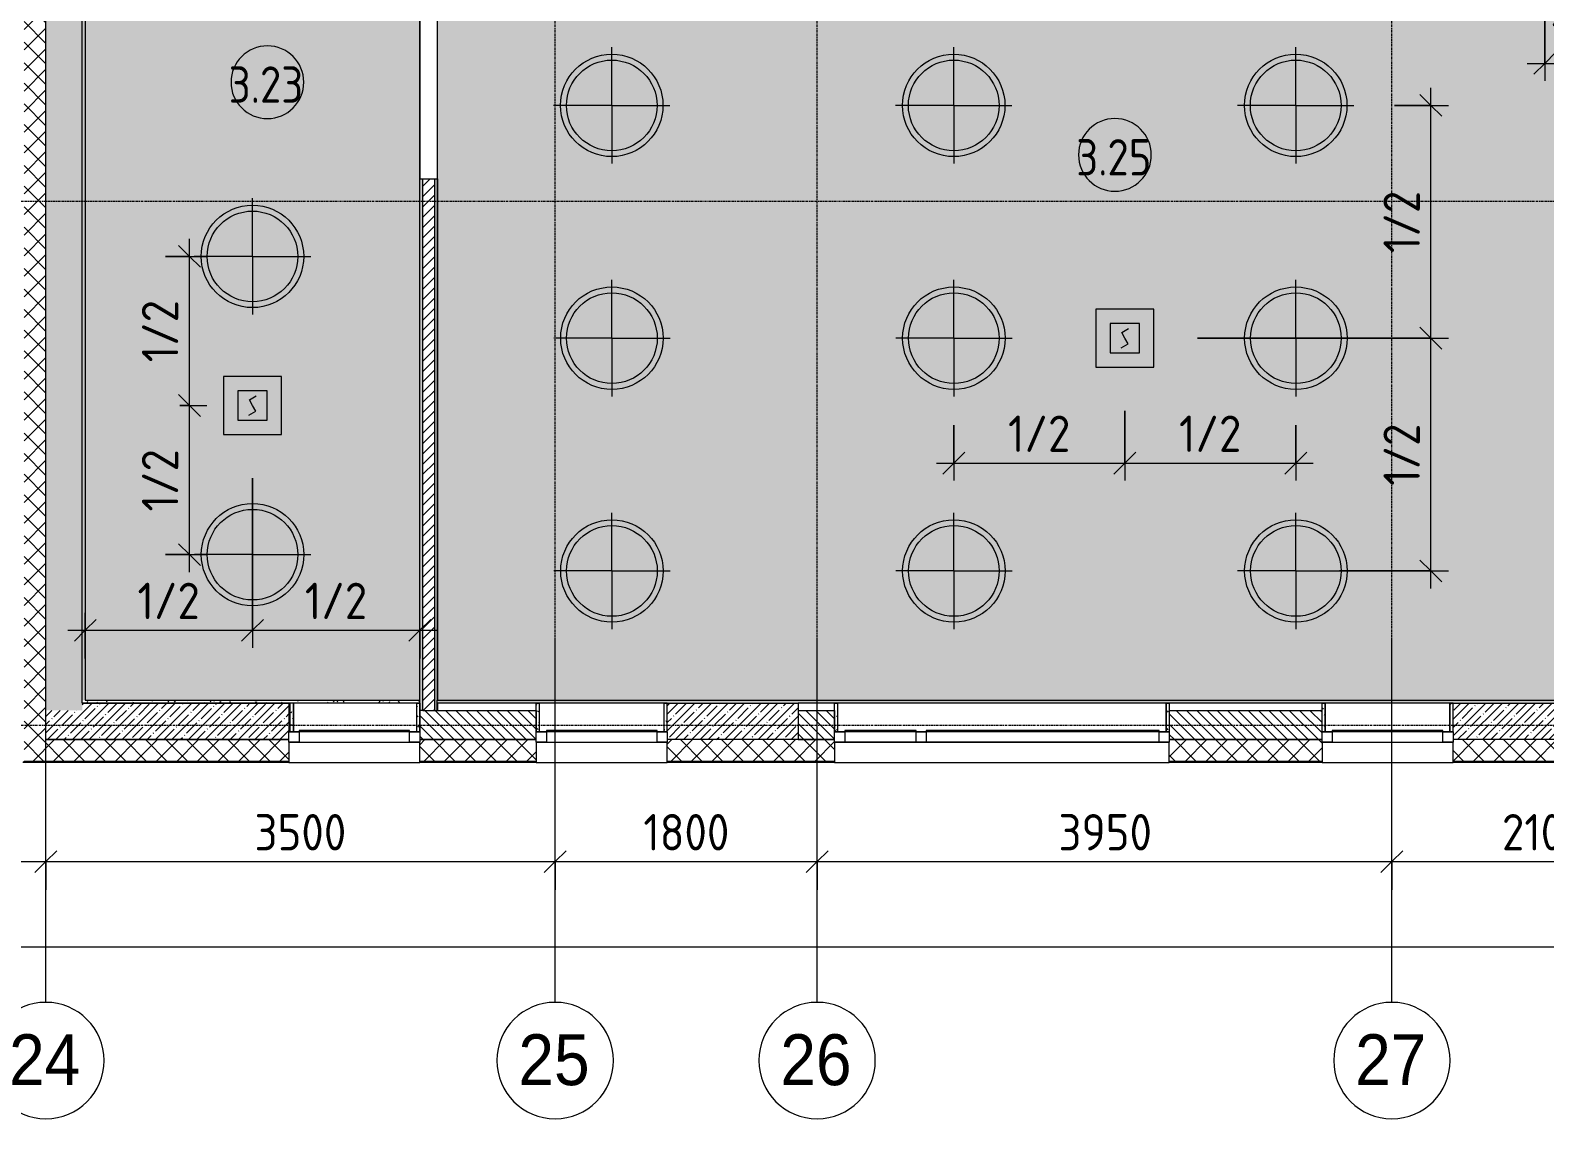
# Model space of a CAD drawing. Header units: millimetres. Extents: x 81303 to 275082, y -8553 to 29000.
# Drawn here: x 89253 to 99660, y -2706 to 4775 of the extents above; entities that cross this region are included whole.
import ezdxf

# ---------------------------------------------------------------- set-up
doc = ezdxf.new("R2010")
doc.units = ezdxf.units.MM
doc.linetypes.add('Осевая', pattern=[31.75, 6.35, -4.7625, 15.875, -4.7625])
for name, color, linetype, lineweight in [('A-ANNO-DIMS', 7, 'Continuous', 9), ('A-ANNO-DIMS-100', 7, 'Continuous', 9), ('A-AREA-IDEN', 7, 'Continuous', 9), ('A-GLAZ', 7, 'Continuous', 9), ('A-GLAZ-1', 7, 'Continuous', 13), ('A-WALL', 7, 'Continuous', 9), ('I-WALL', 7, 'Continuous', 9), ('Q-SPCQ', 7, 'Continuous', 9), ('S-COLS', 7, 'Continuous', 9), ('Оси', 7, 'Continuous', 9), ('Оси-1', 7, 'Continuous', 20), ('Оси-2', 7, 'Осевая', 9)]:
    doc.layers.add(name, color=color, linetype=linetype, lineweight=lineweight)
for name, color, linetype, lineweight, true_color in [('A-ANNO-NOTE', 1, 'Continuous', 9, 0xff0000), ('A-CLNG-1', 7, 'Continuous', 9, 0xeaeaea), ('A-WALL-1', 7, 'Continuous', 9, 0x3c3c3c), ('A-WALL-2', 7, 'Continuous', 9, 0x535353), ('A-WALL-FNSH-1', 7, 'Continuous', 9, 0x3c3c3c), ('I-WALL-1', 7, 'Continuous', 9, 0x535353), ('Q-SPCQ-4', 1, 'Continuous', 9, 0xff0000), ('S-COLS-1', 9, 'Continuous', 9, 0x808080), ('S-COLS-2', 7, 'Continuous', 9, 0x3c3c3c)]:
    doc.layers.add(name, color=color, linetype=linetype, lineweight=lineweight, true_color=true_color)
doc.layers.add('A-CLNG-PATT-1', color=7, linetype='Continuous', lineweight=9, transparency=1)
doc.styles.add('Arial', font='arial.ttf', dxfattribs={"width": 0.9, "height": 350})
doc.styles.add('GOST Common_1', font='GOST_Common.ttf', dxfattribs={"width": 0.9, "height": 250})
doc.styles.add('ISOCPEUR', font='isocpeur.ttf', dxfattribs={"width": 0.9, "height": 250})
doc.dimstyles.new('ISO-2_5_0_9К_БОЛЬШОЙ', dxfattribs={"dimscale": 304.8, "dimtxt": 248.995294, "dimasz": 0.492126, "dimexe": 0.393701, "dimexo": 0.984252, "dimgap": 0, "dimtad": 1, "dimdec": 0, "dimrnd": 10, "dimzin": 0, "dimdsep": 46, "dimtxsty": 'ISOCPEUR', "dimblk1": 'OBLIQUE', "dimblk2": 'OBLIQUE', "dimsah": 1, "dimcen": 0.09, "dimdle": 0.393701, "dimazin": 0, "dimtfac": 1, "dimtdec": 4, "dimtix": 1, "dimtmove": 0, "dimatfit": 3, "dimfxl": 1, "dimtvp": 1, "dimtolj": 1, "dimtzin": 0, "dimarcsym": 2})
pattern_1 = [(45, (0, 0), (-70.71068, 70.71068), []), (135, (0, 0), (-70.71068, -70.71068), [])]
pattern_2 = [(45, (0, 0), (-57.024626, 57.024626), []), (45, (57.025, 0), (-57.024626, 57.024626), [100.806, -20.161, 3.353, -16.808])]
pattern_3 = [(0, (0, 0), (121.92, 30.48), [10.058, -81.382, 10.058, -81.382, -487.68]), (0, (0, 0), (121.92, 30.48), [-182.88, 10.058, -172.822, 10.058, -81.382, -213.36]), (0, (0, 0), (121.92, 30.48), [-457.2, 10.058, -50.902, 10.058, -142.342]), (120, (45.72, 15.24), (-87.356454, 90.345817), [10.058, -81.382, 10.058, -81.382, -487.68]), (120, (45.72, 15.24), (-87.356454, 90.345817), [-182.88, 10.058, -172.822, 10.058, -81.382, -213.36]), (120, (45.72, 15.24), (-87.356454, 90.345817), [-457.2, 10.058, -50.902, 10.058, -142.342]), (240, (60.96, 76.2), (-34.563546, -120.825817), [10.058, -81.382, 10.058, -81.382, -487.68]), (240, (60.96, 76.2), (-34.563546, -120.825817), [-182.88, 10.058, -172.822, 10.058, -81.382, -213.36]), (240, (60.96, 76.2), (-34.563546, -120.825817), [-457.2, 10.058, -50.902, 10.058, -142.342])]

# ---------------------------------------------------------------- blocks, each defined once
blk = doc.blocks.new('BSC_Колонна _Прямоугольная - 250х900-23282983-Сводный план потолка 3 этажа в осях 23-33')
at = {"layer": 'S-COLS-1'}
h = blk.add_hatch(dxfattribs=at)
h.set_pattern_fill('FP_6', color=256, style=0, pattern_type=2)
h.set_pattern_definition([(45, (-99480, -25), (-57.024626, 57.024626), []), (45, (-99422.975, -25), (-57.024626, 57.024626), [100.806, -20.161, 3.353, -16.808])])
h.paths.add_polyline_path([(-450, -125), (450, -125), (450, 125), (-450, 125), (-450, -73)])
at = {"layer": 'S-COLS-2'}
for p, q in [((-450, 125), (450, 125)), ((-450, -73), (-450, 125)), ((450, 125), (450, -73)), ((450, -125), (-450, -125))]:
    blk.add_line(p, q, dxfattribs=at)
blk = doc.blocks.new('BSC_Колонна _Прямоугольная - 250х900-V1-Сводный план потолка 3 этажа в осях 23-33')
at = {"layer": 'S-COLS-1'}
h = blk.add_hatch(dxfattribs=at)
h.set_pattern_fill('FP_8', color=256, style=0, pattern_type=2)
h.set_pattern_definition([(45, (-94080, -25), (-57.024626, 57.024626), []), (45, (-94022.975, -25), (-57.024626, 57.024626), [100.806, -20.161, 3.353, -16.808])])
h.paths.add_polyline_path([(-450, -125), (450, -125), (450, 125), (-450, 125), (-450, -73)])
at = {"layer": 'S-COLS-2'}
for p, q in [((-450, 125), (450, 125)), ((-450, -73), (-450, 125)), ((450, 125), (450, -125)), ((450, -125), (-450, -125))]:
    blk.add_line(p, q, dxfattribs=at)
blk = doc.blocks.new('120_Окно_СКБ_1Ст - 120_Окно_СКБ_1Ст 900х2500_h_ с форточкой-22876038-Сводный план потолка 3 этажа в осях 23-33')
at = {"layer": 'A-GLAZ'}
for p, q in [((450, -57), (-450, -57)), ((-450, -127), (450, -127))]:
    blk.add_line(p, q, dxfattribs=at)
at = {"layer": 'A-GLAZ-1'}
for p, q in [((-450, -127), (-450, -57)), ((-450, -57), (-380, -57)), ((-380, -57), (-380, -127)), ((380, -127), (380, -57)), ((380, -57), (450, -57)), ((450, -57), (450, -127)), ((-380, -127), (-450, -127)), ((-380, -127), (-380, -137)), ((-380, -137), (380, -137)), ((-330, -137), (-330, -127)), ((330, -137), (330, -127)), ((450, -127), (380, -127)), ((380, -137), (380, -127))]:
    blk.add_line(p, q, dxfattribs=at)
blk = doc.blocks.new('120_Окно_СКБ_2Ст_Фрамуга сверху - 120_Окно_СКБ_2Ст_2300х2500_h_ ДОО-19727959-Сводный план потолка 3 этажа в осях 23-33')
at = {"layer": 'A-GLAZ'}
for p, q in [((1150, -57), (-1150, -57)), ((-1080, -57), (1080, -57)), ((-1150, -127), (1150, -127)), ((-1080, -127), (1080, -127))]:
    blk.add_line(p, q, dxfattribs=at)
at = {"layer": 'A-GLAZ-1'}
for p, q in [((-1150, -127), (-1150, -57)), ((-1150, -57), (-1080, -57)), ((-1080, -57), (-1080, -127)), ((520, -127), (520, -57)), ((520, -57), (590, -57)), ((590, -57), (590, -127)), ((1080, -127), (1080, -57)), ((1080, -57), (1150, -57)), ((1150, -57), (1150, -127)), ((-1080, -127), (-1150, -127)), ((-1080, -127), (-1080, -137)), ((-1080, -137), (520, -137)), ((-1030, -137), (-1030, -127)), ((470, -137), (470, -127)), ((590, -127), (520, -127)), ((520, -137), (520, -127)), ((590, -127), (590, -137)), ((590, -137), (1080, -137)), ((640, -137), (640, -127)), ((1030, -137), (1030, -127)), ((1150, -127), (1080, -127)), ((1080, -137), (1080, -127))]:
    blk.add_line(p, q, dxfattribs=at)
blk = doc.blocks.new('Извещатель потолочный - Монтируемые на перекрытии-30363607-Сводный план потолка 3 этажа в осях 23-33')
at = {"layer": 'Q-SPCQ'}
for p, q in [((-300, 300), (-300, -100)), ((100, 300), (-300, 300)), ((100, -100), (100, 300)), ((0, 200), (-200, 200)), ((-200, 200), (-200, 0)), ((-122, 139), (-75, 166)), ((-100, 100), (-122, 139)), ((0, 0), (0, 200)), ((-200, 0), (0, 0)), ((-125, 34), (-78, 61)), ((-78, 61), (-100, 100)), ((-300, -100), (100, -100))]:
    blk.add_line(p, q, dxfattribs=at)
blk = doc.blocks.new('Ось сетки - D8-29747960-Сводный план потолка 3 этажа в осях 23-33')
at = {"layer": 'Оси-1'}
for start, end in [(360, 180), (180, 360)]:
    blk.add_arc((0, 0), 4, start, end, dxfattribs=at)
blk = doc.blocks.new('DIMBLOCK15-Сводный план потолка 3 этажа в осях 23-33')
at = {"layer": 'A-ANNO-DIMS-100'}
for p, q in [((84860, -1133), (84860, -819)), ((89360, -1133), (89360, -819)), ((84860, -939), (89360, -939)), ((84860, -939), (84860, -1133)), ((89360, -939), (89360, -1133))]:
    blk.add_line(p, q, dxfattribs=at)
at = {"layer": 'A-ANNO-DIMS-100', "lineweight": 20}
for p, q in [((84860, -939), (84935, -864)), ((89360, -939), (89435, -864)), ((84860, -939), (84785, -1014)), ((89360, -939), (89285, -1014))]:
    blk.add_line(p, q, dxfattribs=at)
at = {"layer": 'A-ANNO-DIMS-100', "color": 0, "insert": (86782, -612), "char_height": 250, "width": 787.21, "attachment_point": 1, "line_spacing_factor": 1.149209, "style": 'ISOCPEUR'}
blk.add_mtext('4500', dxfattribs=at)
blk = doc.blocks.new('_Oblique')
at = {"color": 0, "linetype": 'ByBlock', "lineweight": -2}
blk.add_line((-0.5, -0.5), (0.5, 0.5), dxfattribs=at)
blk = doc.blocks.new('DIMBLOCK16-Сводный план потолка 3 этажа в осях 23-33')
at = {"layer": 'A-ANNO-DIMS-100'}
for p, q in [((89360, -1133), (89360, -819)), ((92860, -1133), (92860, -819)), ((89360, -939), (92860, -939)), ((89360, -939), (89360, -1133)), ((92860, -939), (92860, -1133))]:
    blk.add_line(p, q, dxfattribs=at)
at = {"layer": 'A-ANNO-DIMS-100', "lineweight": 20}
for p, q in [((89360, -939), (89435, -864)), ((92860, -939), (92935, -864)), ((89360, -939), (89285, -1014)), ((92860, -939), (92785, -1014))]:
    blk.add_line(p, q, dxfattribs=at)
at = {"layer": 'A-ANNO-DIMS-100', "color": 0, "insert": (90794, -612), "char_height": 250, "width": 758.48, "attachment_point": 1, "line_spacing_factor": 1.149209, "style": 'ISOCPEUR'}
blk.add_mtext('3500', dxfattribs=at)
blk = doc.blocks.new('DIMBLOCK17-Сводный план потолка 3 этажа в осях 23-33')
at = {"layer": 'A-ANNO-DIMS-100'}
for p, q in [((92860, -1133), (92860, -819)), ((94660, -1133), (94660, -819)), ((92860, -939), (94660, -939)), ((92860, -939), (92860, -1133)), ((94660, -939), (94660, -1133))]:
    blk.add_line(p, q, dxfattribs=at)
at = {"layer": 'A-ANNO-DIMS-100', "lineweight": 20}
for p, q in [((92860, -939), (92935, -864)), ((94660, -939), (94735, -864)), ((92860, -939), (92785, -1014)), ((94660, -939), (94585, -1014))]:
    blk.add_line(p, q, dxfattribs=at)
at = {"layer": 'A-ANNO-DIMS-100', "color": 0, "insert": (93466, -612), "char_height": 250, "width": 706.76, "attachment_point": 1, "line_spacing_factor": 1.149209, "style": 'ISOCPEUR'}
blk.add_mtext('1800', dxfattribs=at)
blk = doc.blocks.new('DIMBLOCK18-Сводный план потолка 3 этажа в осях 23-33')
at = {"layer": 'A-ANNO-DIMS-100'}
for p, q in [((94660, -1133), (94660, -819)), ((98610, -1133), (98610, -819)), ((94660, -939), (98610, -939)), ((94660, -939), (94660, -1133)), ((98610, -939), (98610, -1133))]:
    blk.add_line(p, q, dxfattribs=at)
at = {"layer": 'A-ANNO-DIMS-100', "lineweight": 20}
for p, q in [((94660, -939), (94735, -864)), ((98610, -939), (98685, -864)), ((94660, -939), (94585, -1014)), ((98610, -939), (98535, -1014))]:
    blk.add_line(p, q, dxfattribs=at)
at = {"layer": 'A-ANNO-DIMS-100', "color": 0, "insert": (96319, -612), "char_height": 250, "width": 758.48, "attachment_point": 1, "line_spacing_factor": 1.149209, "style": 'ISOCPEUR'}
blk.add_mtext('3950', dxfattribs=at)
blk = doc.blocks.new('DIMBLOCK19-Сводный план потолка 3 этажа в осях 23-33')
at = {"layer": 'A-ANNO-DIMS-100'}
for p, q in [((98610, -1133), (98610, -819)), ((100710, -1133), (100710, -819)), ((98610, -939), (100710, -939)), ((98610, -939), (98610, -1133)), ((100710, -939), (100710, -1133))]:
    blk.add_line(p, q, dxfattribs=at)
at = {"layer": 'A-ANNO-DIMS-100', "lineweight": 20}
for p, q in [((98610, -939), (98685, -864)), ((100710, -939), (100785, -864)), ((98610, -939), (98535, -1014)), ((100710, -939), (100635, -1014))]:
    blk.add_line(p, q, dxfattribs=at)
at = {"layer": 'A-ANNO-DIMS-100', "color": 0, "insert": (99366, -612), "char_height": 250, "width": 706.76, "attachment_point": 1, "line_spacing_factor": 1.149209, "style": 'ISOCPEUR'}
blk.add_mtext('2100', dxfattribs=at)
blk = doc.blocks.new('DIMBLOCK26-Сводный план потолка 3 этажа в осях 23-33')
at = {"layer": 'A-ANNO-DIMS-100'}
for p, q in [((84560, -1718), (84560, -1404)), ((125010, -1718), (125010, -1404)), ((84440, -1524), (125130, -1524)), ((84560, -1524), (84560, -1718)), ((125010, -1524), (125010, -1718))]:
    blk.add_line(p, q, dxfattribs=at)
at = {"layer": 'A-ANNO-DIMS-100', "lineweight": 20}
for p, q in [((84560, -1524), (84635, -1449)), ((125010, -1524), (125085, -1449)), ((84560, -1524), (84485, -1599)), ((125010, -1524), (124935, -1599))]:
    blk.add_line(p, q, dxfattribs=at)
at = {"layer": 'A-ANNO-DIMS-100', "color": 0, "insert": (104366, -1197), "char_height": 250, "width": 1005.56, "attachment_point": 1, "line_spacing_factor": 1.149209, "style": 'ISOCPEUR'}
blk.add_mtext('40450', dxfattribs=at)
blk = doc.blocks.new('Марка_Помещения - Номер-25198446-Сводный план потолка 3 этажа в осях 23-33')
at = {"layer": 'A-AREA-IDEN'}
for start, end in [(360, 180), (180, 360)]:
    blk.add_arc((0, 0), 2.5, start, end, dxfattribs=at)
blk = doc.blocks.new('DIMBLOCK39-Сводный план потолка 3 этажа в осях 23-33')
at = {"layer": 'A-ANNO-DIMS-100'}
for p, q in [((99660, 4880), (99660, 4428)), ((99660, 4548), (99660, 4880)), ((100185, 4692), (100185, 4428)), ((100185, 4548), (100185, 4692)), ((99540, 4548), (100185, 4548))]:
    blk.add_line(p, q, dxfattribs=at)
at = {"layer": 'A-ANNO-DIMS-100', "lineweight": 20}
for p, q in [((99660, 4548), (99735, 4623)), ((100185, 4548), (100260, 4623)), ((99660, 4548), (99585, 4473)), ((100185, 4548), (100110, 4473))]:
    blk.add_line(p, q, dxfattribs=at)
at = {"layer": 'A-ANNO-DIMS-100', "color": 0, "insert": (99707, 4875), "char_height": 250, "width": 517.14, "attachment_point": 1, "line_spacing_factor": 1.149209, "style": 'ISOCPEUR'}
blk.add_mtext('1/2', dxfattribs=at)
blk = doc.blocks.new('DIMBLOCK101-Сводный план потолка 3 этажа в осях 23-33')
at = {"layer": 'A-ANNO-DIMS-100'}
for p, q in [((90780, 1696), (90780, 531)), ((90780, 651), (90780, 1696)), ((89631, 457), (89631, 771)), ((89511, 651), (90780, 651)), ((89631, 651), (89631, 457))]:
    blk.add_line(p, q, dxfattribs=at)
at = {"layer": 'A-ANNO-DIMS-100', "lineweight": 20}
for p, q in [((89631, 651), (89556, 576)), ((89631, 651), (89706, 726)), ((90780, 651), (90705, 576)), ((90780, 651), (90855, 726))]:
    blk.add_line(p, q, dxfattribs=at)
at = {"layer": 'A-ANNO-DIMS-100', "color": 0, "insert": (89990, 978), "char_height": 250, "width": 517.14, "attachment_point": 1, "line_spacing_factor": 1.149209, "style": 'ISOCPEUR'}
blk.add_mtext('1/2', dxfattribs=at)
blk = doc.blocks.new('DIMBLOCK102-Сводный план потолка 3 этажа в осях 23-33')
at = {"layer": 'A-ANNO-DIMS-100'}
for p, q in [((90780, 1696), (90780, 531)), ((90780, 651), (90780, 1696)), ((91930, 457), (91930, 771)), ((90780, 651), (92050, 651)), ((91930, 651), (91930, 457))]:
    blk.add_line(p, q, dxfattribs=at)
at = {"layer": 'A-ANNO-DIMS-100', "lineweight": 20}
for p, q in [((90780, 651), (90705, 576)), ((90780, 651), (90855, 726)), ((91930, 651), (91855, 576)), ((91930, 651), (92005, 726))]:
    blk.add_line(p, q, dxfattribs=at)
at = {"layer": 'A-ANNO-DIMS-100', "color": 0, "insert": (91140, 978), "char_height": 250, "width": 517.14, "attachment_point": 1, "line_spacing_factor": 1.149209, "style": 'ISOCPEUR'}
blk.add_mtext('1/2', dxfattribs=at)
blk = doc.blocks.new('DIMBLOCK103-Сводный план потолка 3 этажа в осях 23-33')
at = {"layer": 'A-ANNO-DIMS-100', "lineweight": 20}
for p, q in [((90347, 2196), (90272, 2271)), ((90347, 2196), (90422, 2121)), ((90347, 1171), (90272, 1246)), ((90347, 1171), (90422, 1096))]:
    blk.add_line(p, q, dxfattribs=at)
at = {"layer": 'A-ANNO-DIMS-100'}
for p, q in [((90280, 2196), (90467, 2196)), ((90347, 2196), (90280, 2196)), ((90347, 1051), (90347, 2196)), ((90183, 1171), (90467, 1171)), ((90347, 1171), (90183, 1171))]:
    blk.add_line(p, q, dxfattribs=at)
at = {"layer": 'A-ANNO-DIMS-100', "color": 0, "insert": (90020, 1468), "char_height": 250, "width": 517.14, "attachment_point": 1, "rotation": 90, "line_spacing_factor": 1.149209, "style": 'ISOCPEUR'}
blk.add_mtext('1/2', dxfattribs=at)
blk = doc.blocks.new('DIMBLOCK104-Сводный план потолка 3 этажа в осях 23-33')
at = {"layer": 'A-ANNO-DIMS-100'}
for p, q in [((90347, 2196), (90347, 3341)), ((90182, 3221), (90467, 3221)), ((90347, 3221), (90182, 3221)), ((90280, 2196), (90467, 2196)), ((90347, 2196), (90280, 2196))]:
    blk.add_line(p, q, dxfattribs=at)
at = {"layer": 'A-ANNO-DIMS-100', "lineweight": 20}
for p, q in [((90347, 3221), (90272, 3296)), ((90347, 3221), (90422, 3146)), ((90347, 2196), (90272, 2271)), ((90347, 2196), (90422, 2121))]:
    blk.add_line(p, q, dxfattribs=at)
at = {"layer": 'A-ANNO-DIMS-100', "color": 0, "insert": (90020, 2493), "char_height": 250, "width": 517.14, "attachment_point": 1, "rotation": 90, "line_spacing_factor": 1.149209, "style": 'ISOCPEUR'}
blk.add_mtext('1/2', dxfattribs=at)
blk = doc.blocks.new('DIMBLOCK107-Сводный план потолка 3 этажа в осях 23-33')
at = {"layer": 'A-ANNO-DIMS-100'}
for p, q in [((96775, 2159), (96775, 1680)), ((96775, 1800), (96775, 2159)), ((95600, 2062), (95600, 1680)), ((95600, 1800), (95600, 2062)), ((95480, 1800), (96775, 1800))]:
    blk.add_line(p, q, dxfattribs=at)
at = {"layer": 'A-ANNO-DIMS-100', "lineweight": 20}
for p, q in [((95600, 1800), (95675, 1875)), ((96775, 1800), (96850, 1875)), ((95600, 1800), (95525, 1725)), ((96775, 1800), (96700, 1725))]:
    blk.add_line(p, q, dxfattribs=at)
at = {"layer": 'A-ANNO-DIMS-100', "color": 0, "insert": (95972, 2127), "char_height": 250, "width": 517.14, "attachment_point": 1, "line_spacing_factor": 1.149209, "style": 'ISOCPEUR'}
blk.add_mtext('1/2', dxfattribs=at)
blk = doc.blocks.new('DIMBLOCK108-Сводный план потолка 3 этажа в осях 23-33')
at = {"layer": 'A-ANNO-DIMS-100'}
for p, q in [((96775, 2159), (96775, 1680)), ((96775, 1800), (96775, 2159)), ((97950, 2062), (97950, 1680)), ((97950, 1800), (97950, 2062)), ((96775, 1800), (98070, 1800))]:
    blk.add_line(p, q, dxfattribs=at)
at = {"layer": 'A-ANNO-DIMS-100', "lineweight": 20}
for p, q in [((96775, 1800), (96850, 1875)), ((97950, 1800), (98025, 1875)), ((96775, 1800), (96700, 1725)), ((97950, 1800), (97875, 1725))]:
    blk.add_line(p, q, dxfattribs=at)
at = {"layer": 'A-ANNO-DIMS-100', "color": 0, "insert": (97147, 2127), "char_height": 250, "width": 517.14, "attachment_point": 1, "line_spacing_factor": 1.149209, "style": 'ISOCPEUR'}
blk.add_mtext('1/2', dxfattribs=at)
blk = doc.blocks.new('DIMBLOCK109-Сводный план потолка 3 этажа в осях 23-33')
at = {"layer": 'A-ANNO-DIMS-100', "lineweight": 20}
for p, q in [((98878, 2659), (98803, 2734)), ((98878, 2659), (98953, 2584)), ((98878, 1059), (98803, 1134)), ((98878, 1059), (98953, 984))]:
    blk.add_line(p, q, dxfattribs=at)
at = {"layer": 'A-ANNO-DIMS-100'}
for p, q in [((97275, 2659), (98998, 2659)), ((98878, 2659), (97275, 2659)), ((98878, 939), (98878, 2659)), ((98250, 1059), (98998, 1059)), ((98878, 1059), (98250, 1059))]:
    blk.add_line(p, q, dxfattribs=at)
at = {"layer": 'A-ANNO-DIMS-100', "color": 0, "insert": (98552, 1644), "char_height": 250, "width": 517.14, "attachment_point": 1, "rotation": 90, "line_spacing_factor": 1.149209, "style": 'ISOCPEUR'}
blk.add_mtext('1/2', dxfattribs=at)
blk = doc.blocks.new('DIMBLOCK110-Сводный план потолка 3 этажа в осях 23-33')
at = {"layer": 'A-ANNO-DIMS-100'}
for p, q in [((98878, 2659), (98878, 4379)), ((98627, 4259), (98998, 4259)), ((98878, 4259), (98627, 4259)), ((97275, 2659), (98998, 2659)), ((98878, 2659), (97275, 2659))]:
    blk.add_line(p, q, dxfattribs=at)
at = {"layer": 'A-ANNO-DIMS-100', "lineweight": 20}
for p, q in [((98878, 4259), (98803, 4334)), ((98878, 4259), (98953, 4184)), ((98878, 2659), (98803, 2734)), ((98878, 2659), (98953, 2584))]:
    blk.add_line(p, q, dxfattribs=at)
at = {"layer": 'A-ANNO-DIMS-100', "color": 0, "insert": (98552, 3244), "char_height": 250, "width": 517.14, "attachment_point": 1, "rotation": 90, "line_spacing_factor": 1.149209, "style": 'ISOCPEUR'}
blk.add_mtext('1/2', dxfattribs=at)

msp = doc.modelspace()

# ---------------------------------------------------------------- hatches: boundary and pattern name
at = {"layer": 'A-CLNG-PATT-1'}
msp.add_hatch(color=256, dxfattribs=at).paths.add_polyline_path([(91030, 170), (91930, 170), (91930, 10380), (89630, 10379), (89631, 170), (90918.9, 170)])
h = msp.add_hatch(color=256, dxfattribs=at)
h.paths.add_polyline_path([(107109, 171), (107110, 171), (107109, 10380), (101630, 10380), (101630, 171), (105095.9, 171)])
h.paths.add_polyline_path([(101570, 171), (101570, 5160), (100960, 5159), (100960, 5140), (100860, 5140), (100860, 5160), (100235, 5159), (100235, 5140), (100135, 5140), (100135, 5160), (94190, 5160), (94189, 6600), (92050, 6599), (92050, 171), (99940.6, 171)])
at = {"layer": 'A-WALL'}
h = msp.add_hatch(dxfattribs=at)
h.set_pattern_fill('FP_2', color=256, style=0, pattern_type=2)
h.set_pattern_definition(pattern_1)
h.paths.add_polyline_path([(89360, -100), (89360, 10392), (89210, 10392), (89210, -100)])
h = msp.add_hatch(dxfattribs=at)
h.set_pattern_fill('FP_3', color=256, style=0, pattern_type=2)
h.set_pattern_definition([(135, (0, 0), (-35.35534, -35.35534), [])])
h.paths.add_polyline_path([(121130, -100), (121430, -100), (121430, 100), (121130, 100)])
h.paths.add_polyline_path([(118830, -100), (119330, -100), (119330, 100), (118830, 100)])
h.paths.add_polyline_path([(117030, -100), (117030, 100), (115980, 100), (115980, -100)])
h.paths.add_polyline_path([(113680, -100), (113680, 100), (113430, 100), (113430, -100)])
h.paths.add_polyline_path([(110730, -100), (111630, -100), (111630, 100), (110730, 100), (110730, -48)])
h.paths.add_polyline_path([(108930, -100), (109830, -100), (109830, 100), (108930, 100), (108930, -48)])
h.paths.add_polyline_path([(106230, -100), (106230, 100), (105180, 100), (105180, -100)])
h.paths.add_polyline_path([(102880, -100), (102880, 100), (102630, 100), (102630, -100)])
h.paths.add_polyline_path([(100830, -100), (101730, -100), (101730, 100), (100830, 100), (100830, -48)])
h.paths.add_polyline_path([(98130, -100), (98130, 100), (97080, 100), (97080, -100)])
h.paths.add_polyline_path([(94530, -100), (94780, -100), (94780, 100), (94530, 100), (94530, -48)])
h.paths.add_polyline_path([(92730, -100), (92730, 100), (91930, 100), (91930, -100), (92207.7, -100)])
h = msp.add_hatch(dxfattribs=at)
h.set_pattern_fill('FP_2', color=256, style=0, pattern_type=2)
h.set_pattern_definition(pattern_1)
h.paths.add_polyline_path([(125080, -250), (125080, -100), (123730, -100), (123730, -250)])
h.paths.add_polyline_path([(121430, -250), (121430, -100), (120230, -100), (120230, -250), (120561.7, -250)])
h.paths.add_polyline_path([(119330, -250), (119330, -100), (117930, -100), (117930, -250), (117984, -250)])
h.paths.add_polyline_path([(117030, -250), (117030, -100), (115980, -100), (115980, -250)])
h.paths.add_polyline_path([(112530, -250), (113680, -250), (113680, -100), (112530, -100), (112530, -118)])
h.paths.add_polyline_path([(111630, -250), (111630, -100), (110730, -100), (110730, -250)])
h.paths.add_polyline_path([(109830, -250), (109830, -100), (108930, -100), (108930, -250), (108962.3, -250)])
h.paths.add_polyline_path([(108030, -250), (108030, -100), (107130, -100), (107130, -250), (107673.5, -250)])
h.paths.add_polyline_path([(106230, -250), (106230, -100), (105180, -100), (105180, -250)])
h.paths.add_polyline_path([(102880, -250), (102880, -100), (100830, -100), (100830, -250)])
h.paths.add_polyline_path([(99030, -250), (99930, -250), (99930, -100), (99030, -100), (99030, -118)])
h.paths.add_polyline_path([(97080, -250), (98130, -250), (98130, -100), (97080, -100), (97080, -118)])
h.paths.add_polyline_path([(93630, -250), (94780, -250), (94780, -100), (93630, -100), (93630, -118)])
h.paths.add_polyline_path([(92207.7, -250), (92730, -250), (92730, -100), (91930, -100), (91930, -250)])
h.paths.add_polyline_path([(90918.9, -250), (91030, -250), (91030, -100), (89210, -100), (89210, -250), (89630.1, -250)])
at = {"layer": 'I-WALL'}
h = msp.add_hatch(dxfattribs=at)
h.set_pattern_fill('FP_21', color=256, style=0, pattern_type=2)
h.set_pattern_definition(pattern_3)
h.paths.add_polyline_path([(89630, 170), (89630, 10400), (89610, 10400), (89610, 170)])
h = msp.add_hatch(dxfattribs=at)
h.set_pattern_fill('FP_21', color=256, style=0, pattern_type=2)
h.set_pattern_definition(pattern_3)
h.paths.add_polyline_path([(91930, 100), (91950, 100), (91950, 3755), (91930, 3755), (91930, 220.7)])
h.paths.add_polyline_path([(91950, 5155), (91950, 10400), (91930, 10400), (91930, 5155)])
h = msp.add_hatch(dxfattribs=at)
h.set_pattern_fill('FP_5', color=256, style=0, pattern_type=2)
h.set_pattern_definition([(45, (0, 0), (-35.35534, 35.35534), [])])
h.paths.add_polyline_path([(91950, 100), (92030, 100), (92030, 3755), (91950, 3755), (91950, 220.7)])
h.paths.add_polyline_path([(92030, 5155), (92030, 10400), (91950, 10400), (91950, 5155)])
h = msp.add_hatch(dxfattribs=at)
h.set_pattern_fill('FP_1', color=256, style=0, pattern_type=2)
h.set_pattern_definition(pattern_2)
h.paths.add_polyline_path([(89360, 100), (89610, 100), (89610, 7700), (89360, 7700), (89360, 2904)])
h = msp.add_hatch(dxfattribs=at)
h.set_pattern_fill('FP_21', color=256, style=0, pattern_type=2)
h.set_pattern_definition(pattern_3)
h.paths.add_polyline_path([(92050, 100), (92050, 3755), (92030, 3755), (92030, 100)])
h.paths.add_polyline_path([(92030, 5155), (92050, 5155), (92050, 6600), (92030, 6600), (92030, 6481.8)])
h = msp.add_hatch(dxfattribs=at)
h.set_pattern_fill('FP_1', color=256, style=0, pattern_type=2)
h.set_pattern_definition(pattern_2)
h.paths.add_polyline_path([(89360, -100), (91030, -100), (91030, 150), (89610, 150), (89610, 100), (89360, 100)])
h = msp.add_hatch(dxfattribs=at)
h.set_pattern_fill('FP_21', color=256, style=0, pattern_type=2)
h.set_pattern_definition(pattern_3)
h.paths.add_polyline_path([(91930, 150), (91929, 170), (89610, 170), (89610, 150), (91929, 150)])
h = msp.add_hatch(dxfattribs=at)
h.set_pattern_fill('FP_21', color=256, style=0, pattern_type=2)
h.set_pattern_definition(pattern_3)
h.paths.add_polyline_path([(91040, -48), (91060, -48), (91060, 150), (91040, 150)])
h = msp.add_hatch(dxfattribs=at)
h.set_pattern_fill('FP_21', color=256, style=0, pattern_type=2)
h.set_pattern_definition(pattern_3)
h.paths.add_polyline_path([(91910, -48), (91930, -48), (91930, 149.8), (91910, 149.8)])
h = msp.add_hatch(dxfattribs=at)
h.set_pattern_fill('FP_21', color=256, style=0, pattern_type=2)
h.set_pattern_definition(pattern_3)
h.paths.add_polyline_path([(107110, 150), (107110, 170), (92050, 170), (92051, 150), (105095.9, 150)])
h = msp.add_hatch(dxfattribs=at)
h.set_pattern_fill('FP_21', color=256, style=0, pattern_type=2)
h.set_pattern_definition(pattern_3)
h.paths.add_polyline_path([(92730, -48), (92750, -48), (92750, 150), (92730, 150)])
h = msp.add_hatch(dxfattribs=at)
h.set_pattern_fill('FP_21', color=256, style=0, pattern_type=2)
h.set_pattern_definition(pattern_3)
h.paths.add_polyline_path([(93610, -48), (93630, -48), (93630, 149.8), (93610, 149.8)])
h = msp.add_hatch(dxfattribs=at)
h.set_pattern_fill('FP_21', color=256, style=0, pattern_type=2)
h.set_pattern_definition(pattern_3)
h.paths.add_polyline_path([(94800, -48), (94800, 150), (94780, 150), (94780, -48), (94785.4, -48)])
h = msp.add_hatch(dxfattribs=at)
h.set_pattern_fill('FP_21', color=256, style=0, pattern_type=2)
h.set_pattern_definition(pattern_3)
h.paths.add_polyline_path([(97060, -48), (97080, -48), (97080, 149.8), (97060, 149.8)])
h = msp.add_hatch(dxfattribs=at)
h.set_pattern_fill('FP_21', color=256, style=0, pattern_type=2)
h.set_pattern_definition(pattern_3)
h.paths.add_polyline_path([(98130, -48), (98150, -48), (98150, 150), (98130, 150)])
h = msp.add_hatch(dxfattribs=at)
h.set_pattern_fill('FP_21', color=256, style=0, pattern_type=2)
h.set_pattern_definition(pattern_3)
h.paths.add_polyline_path([(99010, -48), (99030, -48), (99030, 149.8), (99010, 149.8)])

# ---------------------------------------------------------------- linework, layer by layer
at = {"layer": 'A-ANNO-NOTE'}
for p, q in [((93249, 4259), (93249, 4659)), ((95599, 4259), (95599, 4659)), ((97949, 4259), (97949, 4659)), ((93249, 4259), (92849, 4259)), ((93249, 4259), (93249, 3859)), ((93249, 4259), (93649, 4259)), ((95599, 4259), (95199, 4259)), ((95599, 4259), (95599, 3859)), ((95599, 4259), (95999, 4259)), ((97949, 4259), (97549, 4259)), ((97949, 4259), (97949, 3859)), ((97949, 4259), (98349, 4259)), ((90780, 3221), (90780, 3621)), ((90780, 3221), (90380, 3221)), ((90780, 3221), (90780, 2821)), ((90780, 3221), (91180, 3221)), ((93250, 2659), (93250, 3059)), ((95600, 2659), (95600, 3059)), ((97950, 2659), (97950, 3059)), ((93250, 2659), (92850, 2659)), ((93250, 2659), (93250, 2259)), ((93250, 2659), (93650, 2659)), ((95600, 2659), (95200, 2659)), ((95600, 2659), (95600, 2259)), ((95600, 2659), (96000, 2659)), ((97950, 2659), (97550, 2659)), ((97950, 2659), (97950, 2259)), ((97950, 2659), (98350, 2659)), ((90780.5, 1171), (90780.5, 1571)), ((93250, 1059), (93250, 1459)), ((95600, 1059), (95600, 1459)), ((97950, 1059), (97950, 1459)), ((90780.5, 1171), (90380.5, 1171)), ((90780.5, 1171), (90780.5, 771)), ((90780.5, 1171), (91180.5, 1171)), ((93250, 1059), (92850, 1059)), ((93250, 1059), (93250, 659)), ((93250, 1059), (93650, 1059)), ((95600, 1059), (95200, 1059)), ((95600, 1059), (95600, 659)), ((95600, 1059), (96000, 1059)), ((97950, 1059), (97550, 1059)), ((97950, 1059), (97950, 659)), ((97950, 1059), (98350, 1059))]:
    msp.add_line(p, q, dxfattribs=at)
for centre, radius in [((93249, 4259), 352), ((95599, 4259), 352), ((97949, 4259), 352), ((93249, 4259), 311.5), ((95599, 4259), 311.5), ((97949, 4259), 311.5), ((90780, 3221), 352), ((90780, 3221), 311.5), ((93250, 2659), 352), ((93250, 2659), 311.5), ((95600, 2659), 352), ((95600, 2659), 311.5), ((97950, 2659), 352), ((97950, 2659), 311.5), ((90780.5, 1171), 352), ((90780.5, 1171), 311.5), ((93250, 1059), 352), ((93250, 1059), 311.5), ((95600, 1059), 352), ((95600, 1059), 311.5), ((97950, 1059), 352), ((97950, 1059), 311.5)]:
    msp.add_circle(centre, radius, dxfattribs=at)
at = {"layer": 'A-CLNG-1'}
for p, q in [((91930, 170), (91930, 10379)), ((92050, 6599), (92050, 171)), ((92050, 171), (101570, 171))]:
    msp.add_line(p, q, dxfattribs=at)
at = {"layer": 'A-WALL'}
for p, q in [((89630, 10380), (89630, 170)), ((91950, 100), (91950, 3755)), ((92030, 3755), (92030, 100)), ((89610, 150), (91030, 150)), ((91930, 150), (89610, 150)), ((89630, 170), (91930, 170)), ((91950, 100), (91930, 100)), ((92730, -100), (91930, -100)), ((91930, -100), (92730, -100)), ((94780, -100), (94530, -100)), ((94530, -100), (94780, -100)), ((98130, -100), (97080, -100)), ((97080, -100), (98130, -100)), ((91030, -253), (89207, -253)), ((91030, -250), (89210, -250)), ((92730, -250), (91930, -250)), ((92730, -253), (91930, -253)), ((94780, -250), (93630, -250)), ((94780, -253), (93630, -253)), ((98130, -250), (97080, -250)), ((98130, -253), (97080, -253)), ((99930, -250), (99030, -250)), ((99930, -253), (99030, -253))]:
    msp.add_line(p, q, dxfattribs=at)
at = {"layer": 'A-WALL-1'}
for p, q in [((89610, 150), (89610, 10600)), ((89360, -100), (89360, 10400)), ((91930, 3755), (92050, 3755)), ((91030, 150), (91030, -48)), ((91040, -48), (91040, 150)), ((91060, 150), (91060, -48)), ((91910, -48), (91910, 149.8)), ((91910, 149.8), (91930, 149.8)), ((91930, 100), (91930, 170)), ((91930, 149.8), (91930, -48)), ((92050, 170), (107110, 170)), ((92050, 150), (92050, 170)), ((93630, 150), (92050, 150)), ((92730, -48), (92730, 150)), ((92730, 150), (92750, 150)), ((92750, 150), (92750, -48)), ((93610, -48), (93610, 149.8)), ((93610, 149.8), (93630, 149.8)), ((99030, 150), (94530, 150)), ((94780, -48), (94780, 150)), ((94780, 150), (94800, 150)), ((94800, 150), (94800, -48)), ((97060, -48), (97060, 149.8)), ((97060, 149.8), (97080, 149.8)), ((97080, 149.8), (97080, -48)), ((98130, -48), (98130, 150)), ((98130, 150), (98150, 150)), ((98150, 150), (98150, -48)), ((99010, -48), (99010, 149.8)), ((99010, 149.8), (99030, 149.8)), ((91930, -48), (91930, 100)), ((91950, 100), (92730, 100)), ((92730, 100), (92730, -48)), ((94530, 100), (94780, 100)), ((94780, 100), (94780, -48)), ((97080, 100), (98130, 100)), ((89360, -100), (91030, -100)), ((91030, -100), (89360, -100)), ((91030, -118), (91030, -250)), ((91930, -250), (91930, -118)), ((92730, -118), (92730, -250)), ((93630, -250), (93630, -118)), ((94780, -118), (94780, -250)), ((97080, -250), (97080, -118)), ((98130, -118), (98130, -250)), ((99030, -250), (99030, -118))]:
    msp.add_line(p, q, dxfattribs=at)
at = {"layer": 'A-WALL-2'}
for p, q in [((91030, -258), (91930, -258)), ((92730, -258), (93630, -258)), ((94780, -258), (97080, -258)), ((98130, -258), (99030, -258))]:
    msp.add_line(p, q, dxfattribs=at)
at = {"layer": 'A-WALL-FNSH-1'}
for p, q in [((89631, 10379), (89631, 171)), ((91929, 171), (91929, 3755)), ((91929, 3755), (91930, 3755)), ((92050, 3755), (92051, 3755)), ((92051, 3755), (92051, 171)), ((89631, 171), (91929, 171)), ((91061, 150), (91061, -48)), ((91909, -48), (91909, 149.8)), ((91909, 149.8), (91910, 149.8)), ((92050, 170), (92050, 171)), ((92050, 100), (92050, 150)), ((92051, 150), (92051, 100)), ((92730, 171), (92730, 170)), ((92750, 150), (92751, 150)), ((92751, 150), (92751, -48)), ((93609, -48), (93609, 149.8)), ((93609, 149.8), (93610, 149.8)), ((93630, 170), (93630, 171)), ((94780, 171), (94780, 170)), ((94800, 150), (94801, 150)), ((94801, 150), (94801, -48)), ((97059, -48), (97059, 149.8)), ((97059, 149.8), (97060, 149.8)), ((97080, 170), (97080, 171)), ((98130, 171), (98130, 170)), ((98150, 150), (98151, 150)), ((98151, 150), (98151, -48)), ((99009, -48), (99009, 149.8)), ((99009, 149.8), (99010, 149.8)), ((99030, 170), (99030, 171)), ((91030, -258), (89202, -258)), ((91030, -250), (91030, -258)), ((91930, -258), (91930, -250)), ((92730, -258), (91930, -258)), ((92730, -250), (92730, -258)), ((93630, -258), (93630, -250)), ((94780, -258), (93630, -258)), ((94780, -250), (94780, -258)), ((97080, -258), (97080, -250)), ((98130, -258), (97080, -258)), ((98130, -250), (98130, -258)), ((99030, -258), (99030, -250)), ((99930, -258), (99030, -258))]:
    msp.add_line(p, q, dxfattribs=at)
at = {"layer": 'I-WALL-1'}
for p, q in [((91929, 5155), (91929, 3755)), ((92051, 3755), (92051, 5155))]:
    msp.add_line(p, q, dxfattribs=at)
at = {"layer": 'Оси'}
for p, q in [((89360, -1906.3), (89360, 593.7)), ((92860, -1906.3), (92860, 593.7)), ((94660, -1906.3), (94660, 593.7)), ((98610, -1906.3), (98610, 593.7))]:
    msp.add_line(p, q, dxfattribs=at)
at = {"layer": 'Оси-2'}
for p, q in [((94660, 593.7), (94660, 24600)), ((89360, 593.7), (89360, 19415.1)), ((92860, 593.7), (92860, 19415.1)), ((98610, 593.7), (98610, 19415.1)), ((84603.1, 3600), (122455, 3600)), ((84603.1, 0), (122455, 0))]:
    msp.add_line(p, q, dxfattribs=at)

# ---------------------------------------------------------------- block references
at = {"layer": 'A-AREA-IDEN', "xscale": 99.99999999999993, "yscale": 99.99999999999993, "zscale": 99.99999999999993}
for p in [(90882.6, 4418.6), (96706.6, 3918.6)]:
    msp.add_blockref('Марка_Помещения - Номер-25198446-Сводный план потолка 3 этажа в осях 23-33', p, dxfattribs=at)
at = {"layer": 'A-GLAZ', "rotation": 180}
for name, p in [('120_Окно_СКБ_1Ст - 120_Окно_СКБ_1Ст 900х2500_h_ с форточкой-22876038-Сводный план потолка 3 этажа в осях 23-33', (91480, -175)), ('120_Окно_СКБ_1Ст - 120_Окно_СКБ_1Ст 900х2500_h_ с форточкой-22876038-Сводный план потолка 3 этажа в осях 23-33', (93180, -175)), ('120_Окно_СКБ_2Ст_Фрамуга сверху - 120_Окно_СКБ_2Ст_2300х2500_h_ ДОО-19727959-Сводный план потолка 3 этажа в осях 23-33', (95930, -175)), ('120_Окно_СКБ_1Ст - 120_Окно_СКБ_1Ст 900х2500_h_ с форточкой-22876038-Сводный план потолка 3 этажа в осях 23-33', (98580, -175))]:
    msp.add_blockref(name, p, dxfattribs=at)
at = {"layer": 'Q-SPCQ-4'}
for p in [(96875, 2559), (90880.5, 2096)]:
    msp.add_blockref('Извещатель потолочный - Монтируемые на перекрытии-30363607-Сводный план потолка 3 этажа в осях 23-33', p, dxfattribs=at)
at = {"layer": 'S-COLS'}
for name, p in [('BSC_Колонна _Прямоугольная - 250х900-V1-Сводный план потолка 3 этажа в осях 23-33', (94080, 25)), ('BSC_Колонна _Прямоугольная - 250х900-23282983-Сводный план потолка 3 этажа в осях 23-33', (99480, 25))]:
    msp.add_blockref(name, p, dxfattribs=at)
at = {"layer": 'Оси-1', "xscale": 99.99999999999993, "yscale": 99.99999999999993, "zscale": 99.99999999999993}
for p in [(89360, -2306.3), (92860, -2306.3), (94660, -2306.3), (98610, -2306.3)]:
    msp.add_blockref('Ось сетки - D8-29747960-Сводный план потолка 3 этажа в осях 23-33', p, dxfattribs=at)

# ---------------------------------------------------------------- texts
at = {"layer": 'A-AREA-IDEN', "char_height": 250, "width": 663.797, "attachment_point": 1, "style": 'GOST Common_1'}
for s, insert in [('3.23', (90616.9, 4527.2)), ('3.25', (96440.8, 4027.2))]:
    msp.add_mtext(s, dxfattribs=dict(at, insert=insert))
at = {"layer": 'Оси', "char_height": 350, "width": 606.076, "attachment_point": 1, "style": 'Arial'}
for s, insert in [('24', (89107.4, -2125.6)), ('25', (92607.4, -2125.6)), ('26', (94407.4, -2125.6)), ('27', (98357.4, -2125.6))]:
    msp.add_mtext(s, dxfattribs=dict(at, insert=insert))

# ---------------------------------------------------------------- dimensions: what is measured, and where the dimension line sits
at = {"layer": 'A-ANNO-DIMS'}
for base, p1, p2, override, picture, middle in [((100185, 4548.3), (99660, 5180), (100185, 4991.6), {"dimpost": '<>', "dimfxl": 557.767422}, 'DIMBLOCK39-Сводный план потолка 3 этажа в осях 23-33', (99922.5, 4673.3)), ((96775, 1800.4), (95600, 2361.5), (96775, 2459), {"dimpost": '<>', "dimfxl": 1179.038273}, 'DIMBLOCK107-Сводный план потолка 3 этажа в осях 23-33', (96187.5, 1925.4)), ((97950, 1800.4), (96775, 2459), (97950, 2361.5), {"dimpost": '<>', "dimfxl": 1179.038273}, 'DIMBLOCK108-Сводный план потолка 3 этажа в осях 23-33', (97362.5, 1925.4)), ((90780.5, 651.3), (89631, 757.4), (90780.5, 1996), {"dimpost": '<>', "dimfxl": 1689.823017}, 'DIMBLOCK101-Сводный план потолка 3 этажа в осях 23-33', (90205.8, 776.3)), ((91930, 651.3), (90780.5, 1996), (91930, 757.4), {"dimpost": '<>', "dimfxl": 1689.823017}, 'DIMBLOCK102-Сводный план потолка 3 этажа в осях 23-33', (91355.2, 776.3))]:
    dim = msp.add_linear_dim(base=base, p1=p1, p2=p2, text='1/2', dimstyle='ISO-2_5_0_9К_БОЛЬШОЙ', override=override, dxfattribs=at)
    dim.commit()
    dim.dimension.update_dxf_attribs({"geometry": picture, "text_midpoint": middle})
for base, p1, p2, override, picture, middle in [((98878.2, 4259), (96975, 2659), (98327.3, 4259), {"dimpost": '<>', "dimfxl": 2094.925025}, 'DIMBLOCK110-Сводный план потолка 3 этажа в осях 23-33', (98753.2, 3459)), ((90346.6, 3221), (90580.5, 2196), (90482.5, 3221), {"dimpost": '<>', "dimfxl": 1029.67422}, 'DIMBLOCK104-Сводный план потолка 3 этажа в осях 23-33', (90221.6, 2708.5)), ((98878.2, 2659), (97950, 1059), (96975, 2659), {"dimpost": '<>', "dimfxl": 1873.666192}, 'DIMBLOCK109-Сводный план потолка 3 этажа в осях 23-33', (98753.2, 1859)), ((90346.6, 2196), (90483, 1171), (90580.5, 2196), {"dimpost": '<>', "dimfxl": 1029.626752}, 'DIMBLOCK103-Сводный план потолка 3 этажа в осях 23-33', (90221.6, 1683.5))]:
    dim = msp.add_linear_dim(base=base, p1=p1, p2=p2, angle=90, text='1/2', dimstyle='ISO-2_5_0_9К_БОЛЬШОЙ', override=override, dxfattribs=at)
    dim.commit()
    dim.dimension.update_dxf_attribs({"geometry": picture, "text_midpoint": middle})
for base, p1, p2, override, picture, middle in [((89360, -938.6), (84860, -832.6), (89360, -832.6), {"dimpost": '<>', "dimfxl": 4500}, 'DIMBLOCK15-Сводный план потолка 3 этажа в осях 23-33', (87110, -813.6)), ((92860, -938.6), (89360, -832.6), (92860, -832.6), {"dimpost": '<>', "dimfxl": 3500}, 'DIMBLOCK16-Сводный план потолка 3 этажа в осях 23-33', (91110, -813.6)), ((94660, -938.6), (92860, -832.6), (94660, -832.6), {"dimpost": '<>', "dimfxl": 1800}, 'DIMBLOCK17-Сводный план потолка 3 этажа в осях 23-33', (93760, -813.6)), ((98610, -938.6), (94660, -832.6), (98610, -832.6), {"dimpost": '<>', "dimfxl": 3950}, 'DIMBLOCK18-Сводный план потолка 3 этажа в осях 23-33', (96635, -813.6)), ((100710, -938.6), (98610, -832.6), (100710, -832.6), {"dimpost": '<>', "dimfxl": 2100}, 'DIMBLOCK19-Сводный план потолка 3 этажа в осях 23-33', (99660, -813.6)), ((125010, -1524), (84560, -1417.9), (125010, -1417.9), {"dimpost": '<>', "dimfxl": 40450}, 'DIMBLOCK26-Сводный план потолка 3 этажа в осях 23-33', (104785, -1399))]:
    dim = msp.add_linear_dim(base=base, p1=p1, p2=p2, dimstyle='ISO-2_5_0_9К_БОЛЬШОЙ', override=override, dxfattribs=at)
    dim.commit()
    dim.dimension.update_dxf_attribs({"geometry": picture, "text_midpoint": middle})

doc.saveas('drawing.dxf')
